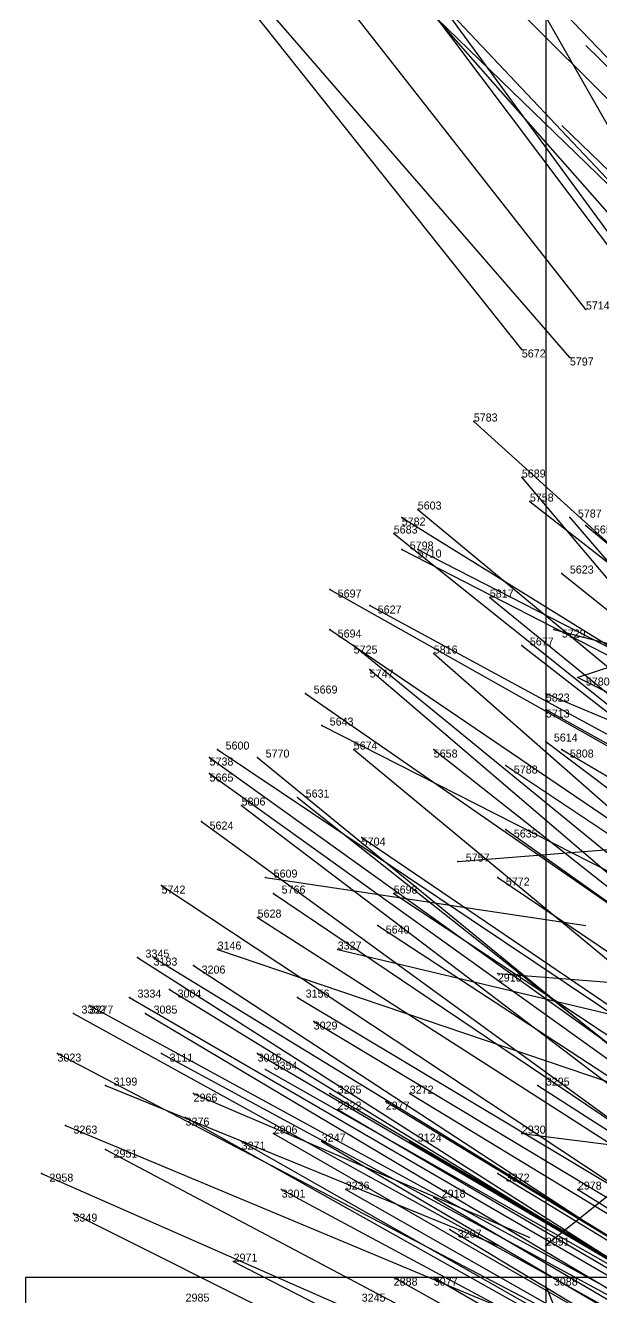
# Model space of a CAD drawing. Extents: x -0.5 to 0.59, y -0.5 to 0.59.
# Drawn here: x -0.437 to -0.365, y 0.2115 to 0.3705 of the extents above; entities that cross this region are included whole.
import ezdxf

# ---------------------------------------------------------------- set-up
doc = ezdxf.new("R2010")
doc.units = 0
for name, color, linetype in [('Clients', 3, 'CONTINUOUS'), ('Facilities', 3, 'CONTINUOUS'), ('Facilities_lines', 3, 'CONTINUOUS'), ('Min_max_boxes', 1, 'CONTINUOUS'), ('Normals', 1, 'CONTINUOUS'), ('Source_points', 5, 'CONTINUOUS'), ('Text', 3, 'CONTINUOUS')]:
    doc.layers.add(name, color=color, linetype=linetype)

msp = doc.modelspace()

# ---------------------------------------------------------------- linework, layer by layer
at = {"layer": 'Clients', "color": 5}
for p in [(-0.368, 0.289, -1.25), (-0.372, 0.218, -1.25), (-0.372, 0.213, -1.25)]:
    msp.add_point(p, dxfattribs=at)
at = {"layer": 'Facilities', "color": 3}
for p in [(-0.367, 0.335, -1.243), (-0.375, 0.33, -1.249), (-0.369, 0.329, -1.236), (-0.381, 0.321, -1.247), (-0.375, 0.314, -1.25), (-0.374, 0.311, -1.217), (-0.39, 0.309, -1.25), (-0.388, 0.31, -1.242), (-0.369, 0.309, -1.25), (-0.391, 0.307, -1.243), (-0.367, 0.308, -1.197), (-0.39, 0.305, -1.25), (-0.388, 0.305, -1.25), (-0.37, 0.302, -1.194), (-0.399, 0.3, -1.247), (-0.379, 0.299, -1.208), (-0.394, 0.298, -1.25), (-0.399, 0.295, -1.24), (-0.371, 0.295, -1.25), (-0.396, 0.293, -1.232), (-0.375, 0.293, -1.19), (-0.386, 0.292, -1.21), (-0.394, 0.29, -1.223), (-0.402, 0.287, -1.25), (-0.372, 0.287, -1.25), (-0.372, 0.285, -1.25), (-0.4, 0.283, -1.25), (-0.413, 0.28, -1.247), (-0.396, 0.28, -1.213), (-0.386, 0.28, -1.192), (-0.372, 0.281, -1.165), (-0.37, 0.28, -1.25), (-0.414, 0.279, -1.248), (-0.408, 0.279, -1.236), (-0.414, 0.277, -1.246), (-0.377, 0.278, -1.25), (-0.403, 0.274, -1.218), (-0.41, 0.273, -1.233), (-0.415, 0.271, -1.238), (-0.395, 0.269, -1.195), (-0.377, 0.27, -1.159), (-0.383, 0.266, -1.25), (-0.407, 0.264, -1.25), (-0.378, 0.264, -1.152), (-0.42, 0.263, -1.239), (-0.406, 0.262, -1.208), (-0.391, 0.262, -1.178), (-0.408, 0.259, -1.209), (-0.393, 0.258, -1.174), (-0.413, 0.255, -1.25), (-0.398, 0.255, -1.25), (-0.423, 0.254, -1.25), (-0.421, 0.254, -1.229), (-0.416, 0.253, -1.216), (-0.378, 0.252, -1.25), (-0.419, 0.25, -1.219), (-0.424, 0.249, -1.229), (-0.403, 0.249, -1.183), (-0.431, 0.247, -1.242), (-0.429, 0.248, -1.239), (-0.422, 0.247, -1.222), (-0.401, 0.246, -1.176), (-0.433, 0.242, -1.241), (-0.42, 0.242, -1.211), (-0.408, 0.242, -1.187), (-0.407, 0.24, -1.181), (-0.427, 0.238, -1.25), (-0.416, 0.237, -1.25), (-0.399, 0.237, -1.16), (-0.389, 0.237, -1.139), (-0.373, 0.238, -1.107), (-0.392, 0.236, -1.144), (-0.417, 0.234, -1.196), (-0.398, 0.235, -1.157), (-0.432, 0.233, -1.227), (-0.41, 0.231, -1.176), (-0.406, 0.232, -1.17), (-0.4, 0.231, -1.155), (-0.389, 0.231, -1.131), (-0.375, 0.232, -1.25), (-0.427, 0.23, -1.212), (-0.435, 0.227, -1.226), (-0.378, 0.227, -1.101), (-0.405, 0.225, -1.158), (-0.397, 0.225, -1.141), (-0.368, 0.225, -1.079), (-0.386, 0.224, -1.115), (-0.431, 0.222, -1.212), (-0.384, 0.22, -1.105), (-0.411, 0.216, -1.162), (-0.391, 0.214, -1.114), (-0.386, 0.214, -1.104)]:
    msp.add_point(p, dxfattribs=at)
at = {"layer": 'Facilities_lines', "color": 3}
for p, q in [((-0.225, 0.336, -1.25), (-0.372, 0.218, -1.25)), ((-0.225, 0.336, -1.25), (-0.368, 0.289, -1.25)), ((-0.302, 0.04, -1.25), (-0.372, 0.213, -1.25))]:
    msp.add_line(p, q, dxfattribs=at)
at = {"layer": 'Min_max_boxes', "color": 1}
for p, q in [((-0.372, 0.431, -1.25), (-0.372, 0.149, -1.25)), ((-0.372, 0.431, -1.25), (-0.372, 0.149, -1.25)), ((-0.185, 0.214, -1.25), (-0.437, 0.214, -1.25)), ((-0.437, 0.214, -1.25), (-0.437, -0.106, -1.25)), ((-0.185, 0.214, -1.25), (-0.437, 0.214, -1.25)), ((-0.437, 0.214, -1.25), (-0.437, -0.106, -1.25)), ((-0.437, 0.214, -1.25), (-0.437, 0.214, -1.25))]:
    msp.add_line(p, q, dxfattribs=at)
at = {"layer": 'Normals', "color": 1}
for p, q in [((-0.363, 0.343, -1.249), (-0.415, 0.414, -1.297)), ((-0.354, 0.34, -1.25), (-0.395, 0.412, -1.307)), ((-0.367, 0.335, -1.243), (-0.425, 0.409, -1.279)), ((-0.339, 0.34, -1.199), (-0.406, 0.41, -1.177)), ((-0.351, 0.332, -1.207), (-0.416, 0.406, -1.192)), ((-0.369, 0.329, -1.236), (-0.434, 0.404, -1.251)), ((-0.348, 0.334, -1.206), (-0.415, 0.405, -1.187)), ((-0.359, 0.336, -1.25), (-0.407, 0.4, -1.309)), ((-0.336, 0.333, -1.183), (-0.403, 0.4, -1.151)), ((-0.375, 0.33, -1.249), (-0.429, 0.398, -1.298)), ((-0.343, 0.33, -1.189), (-0.412, 0.397, -1.164)), ((-0.301, 0.303, -1.067), (-0.367, 0.368, -1.029)), ((-0.303, 0.293, -1.054), (-0.37, 0.358, -1.016)), ((-0.381, 0.321, -1.247), (-0.308, 0.255, -1.229)), ((-0.375, 0.314, -1.25), (-0.343, 0.276, -1.163)), ((-0.374, 0.311, -1.217), (-0.296, 0.25, -1.23)), ((-0.39, 0.309, -1.25), (-0.34, 0.278, -1.169)), ((-0.388, 0.31, -1.242), (-0.312, 0.247, -1.229)), ((-0.369, 0.309, -1.25), (-0.351, 0.288, -1.154)), ((-0.391, 0.307, -1.243), (-0.316, 0.247, -1.216)), ((-0.367, 0.308, -1.197), (-0.292, 0.246, -1.22)), ((-0.39, 0.305, -1.25), (-0.353, 0.286, -1.159)), ((-0.388, 0.305, -1.25), (-0.351, 0.286, -1.159)), ((-0.37, 0.302, -1.194), (-0.294, 0.241, -1.216)), ((-0.399, 0.3, -1.247), (-0.344, 0.269, -1.168)), ((-0.379, 0.299, -1.208), (-0.303, 0.237, -1.225)), ((-0.394, 0.298, -1.25), (-0.359, 0.279, -1.158)), ((-0.399, 0.295, -1.24), (-0.318, 0.24, -1.219)), ((-0.371, 0.295, -1.25), (-0.348, 0.289, -1.153)), ((-0.396, 0.293, -1.232), (-0.319, 0.23, -1.24)), ((-0.375, 0.293, -1.19), (-0.298, 0.233, -1.212)), ((-0.386, 0.292, -1.21), (-0.312, 0.227, -1.229)), ((-0.394, 0.29, -1.223), (-0.318, 0.225, -1.23)), ((-0.368, 0.289, -1.25), (-0.352, 0.281, -1.152)), ((-0.402, 0.287, -1.25), (-0.327, 0.235, -1.211)), ((-0.372, 0.287, -1.25), (-0.353, 0.279, -1.152)), ((-0.372, 0.285, -1.25), (-0.354, 0.275, -1.152)), ((-0.4, 0.283, -1.25), (-0.343, 0.254, -1.173)), ((-0.413, 0.28, -1.247), (-0.337, 0.229, -1.206)), ((-0.396, 0.28, -1.213), (-0.32, 0.217, -1.231)), ((-0.386, 0.28, -1.192), (-0.31, 0.22, -1.218)), ((-0.372, 0.281, -1.165), (-0.298, 0.225, -1.202)), ((-0.37, 0.28, -1.25), (-0.353, 0.27, -1.152)), ((-0.414, 0.279, -1.248), (-0.336, 0.223, -1.22)), ((-0.408, 0.279, -1.236), (-0.331, 0.216, -1.23)), ((-0.414, 0.277, -1.246), (-0.336, 0.221, -1.218)), ((-0.377, 0.278, -1.25), (-0.359, 0.266, -1.152)), ((-0.403, 0.274, -1.218), (-0.326, 0.213, -1.237)), ((-0.41, 0.273, -1.233), (-0.331, 0.213, -1.238)), ((-0.415, 0.271, -1.238), (-0.334, 0.212, -1.237)), ((-0.395, 0.269, -1.195), (-0.317, 0.216, -1.227)), ((-0.377, 0.27, -1.159), (-0.301, 0.216, -1.196)), ((-0.383, 0.266, -1.25), (-0.358, 0.268, -1.153)), ((-0.407, 0.264, -1.25), (-0.367, 0.258, -1.159)), ((-0.378, 0.264, -1.152), (-0.301, 0.212, -1.189)), ((-0.42, 0.263, -1.239), (-0.337, 0.208, -1.237)), ((-0.406, 0.262, -1.208), (-0.326, 0.208, -1.233)), ((-0.391, 0.262, -1.178), (-0.314, 0.211, -1.215)), ((-0.408, 0.259, -1.209), (-0.327, 0.207, -1.236)), ((-0.393, 0.258, -1.174), (-0.315, 0.207, -1.212)), ((-0.413, 0.255, -1.25), (-0.354, 0.235, -1.172)), ((-0.398, 0.255, -1.25), (-0.36, 0.246, -1.158)), ((-0.423, 0.254, -1.25), (-0.343, 0.203, -1.218)), ((-0.421, 0.254, -1.229), (-0.336, 0.202, -1.239)), ((-0.416, 0.253, -1.216), (-0.335, 0.2, -1.241)), ((-0.378, 0.252, -1.25), (-0.352, 0.25, -1.154)), ((-0.419, 0.25, -1.219), (-0.336, 0.199, -1.242)), ((-0.424, 0.249, -1.229), (-0.338, 0.199, -1.242)), ((-0.403, 0.249, -1.183), (-0.323, 0.201, -1.221)), ((-0.431, 0.247, -1.242), (-0.344, 0.199, -1.233)), ((-0.429, 0.248, -1.239), (-0.341, 0.2, -1.24)), ((-0.422, 0.247, -1.222), (-0.338, 0.197, -1.242)), ((-0.401, 0.246, -1.176), (-0.321, 0.198, -1.214)), ((-0.433, 0.242, -1.241), (-0.347, 0.197, -1.22)), ((-0.42, 0.242, -1.211), (-0.335, 0.196, -1.239)), ((-0.408, 0.242, -1.187), (-0.328, 0.195, -1.224)), ((-0.407, 0.24, -1.181), (-0.326, 0.194, -1.218)), ((-0.427, 0.238, -1.25), (-0.378, 0.218, -1.165)), ((-0.416, 0.237, -1.25), (-0.374, 0.219, -1.161)), ((-0.399, 0.237, -1.16), (-0.319, 0.19, -1.197)), ((-0.389, 0.237, -1.139), (-0.31, 0.189, -1.177)), ((-0.373, 0.238, -1.107), (-0.295, 0.188, -1.144)), ((-0.392, 0.236, -1.144), (-0.313, 0.188, -1.181)), ((-0.417, 0.234, -1.196), (-0.335, 0.188, -1.23)), ((-0.398, 0.235, -1.157), (-0.318, 0.188, -1.194)), ((-0.432, 0.233, -1.227), (-0.341, 0.195, -1.244)), ((-0.41, 0.231, -1.176), (-0.329, 0.185, -1.214)), ((-0.406, 0.232, -1.17), (-0.326, 0.186, -1.207)), ((-0.4, 0.231, -1.155), (-0.32, 0.184, -1.192)), ((-0.389, 0.231, -1.131), (-0.309, 0.184, -1.168)), ((-0.375, 0.232, -1.25), (-0.359, 0.23, -1.151)), ((-0.427, 0.23, -1.212), (-0.342, 0.185, -1.239)), ((-0.435, 0.227, -1.226), (-0.344, 0.187, -1.238)), ((-0.378, 0.227, -1.101), (-0.299, 0.179, -1.139)), ((-0.405, 0.225, -1.158), (-0.323, 0.181, -1.195)), ((-0.397, 0.225, -1.141), (-0.316, 0.179, -1.179)), ((-0.368, 0.225, -1.079), (-0.289, 0.176, -1.117)), ((-0.386, 0.224, -1.115), (-0.306, 0.177, -1.152)), ((-0.431, 0.222, -1.212), (-0.345, 0.179, -1.239)), ((-0.384, 0.22, -1.105), (-0.304, 0.172, -1.143)), ((-0.372, 0.218, -1.25), (-0.372, 0.218, -1.15)), ((-0.411, 0.216, -1.162), (-0.329, 0.174, -1.199)), ((-0.391, 0.214, -1.114), (-0.31, 0.169, -1.151)), ((-0.386, 0.214, -1.104), (-0.306, 0.168, -1.141)), ((-0.372, 0.213, -1.25), (-0.372, 0.213, -1.15))]:
    msp.add_line(p, q, dxfattribs=at)
at = {"layer": 'Source_points', "color": 5}
for p in [(-0.367, 0.335, -1.243), (-0.375, 0.33, -1.249), (-0.369, 0.329, -1.236), (-0.381, 0.321, -1.247), (-0.375, 0.314, -1.25), (-0.374, 0.311, -1.217), (-0.39, 0.309, -1.25), (-0.388, 0.31, -1.242), (-0.369, 0.309, -1.25), (-0.391, 0.307, -1.243), (-0.367, 0.308, -1.197), (-0.39, 0.305, -1.25), (-0.388, 0.305, -1.25), (-0.37, 0.302, -1.194), (-0.399, 0.3, -1.247), (-0.379, 0.299, -1.208), (-0.394, 0.298, -1.25), (-0.399, 0.295, -1.24), (-0.371, 0.295, -1.25), (-0.396, 0.293, -1.232), (-0.375, 0.293, -1.19), (-0.386, 0.292, -1.21), (-0.394, 0.29, -1.223), (-0.368, 0.289, -1.25), (-0.402, 0.287, -1.25), (-0.372, 0.287, -1.25), (-0.372, 0.285, -1.25), (-0.4, 0.283, -1.25), (-0.413, 0.28, -1.247), (-0.396, 0.28, -1.213), (-0.386, 0.28, -1.192), (-0.372, 0.281, -1.165), (-0.37, 0.28, -1.25), (-0.414, 0.279, -1.248), (-0.408, 0.279, -1.236), (-0.414, 0.277, -1.246), (-0.377, 0.278, -1.25), (-0.403, 0.274, -1.218), (-0.41, 0.273, -1.233), (-0.415, 0.271, -1.238), (-0.395, 0.269, -1.195), (-0.377, 0.27, -1.159), (-0.383, 0.266, -1.25), (-0.407, 0.264, -1.25), (-0.378, 0.264, -1.152), (-0.42, 0.263, -1.239), (-0.406, 0.262, -1.208), (-0.391, 0.262, -1.178), (-0.408, 0.259, -1.209), (-0.393, 0.258, -1.174), (-0.413, 0.255, -1.25), (-0.398, 0.255, -1.25), (-0.423, 0.254, -1.25), (-0.421, 0.254, -1.229), (-0.416, 0.253, -1.216), (-0.378, 0.252, -1.25), (-0.419, 0.25, -1.219), (-0.424, 0.249, -1.229), (-0.403, 0.249, -1.183), (-0.431, 0.247, -1.242), (-0.429, 0.248, -1.239), (-0.422, 0.247, -1.222), (-0.401, 0.246, -1.176), (-0.433, 0.242, -1.241), (-0.42, 0.242, -1.211), (-0.408, 0.242, -1.187), (-0.407, 0.24, -1.181), (-0.427, 0.238, -1.25), (-0.416, 0.237, -1.25), (-0.399, 0.237, -1.16), (-0.389, 0.237, -1.139), (-0.373, 0.238, -1.107), (-0.392, 0.236, -1.144), (-0.417, 0.234, -1.196), (-0.398, 0.235, -1.157), (-0.432, 0.233, -1.227), (-0.41, 0.231, -1.176), (-0.406, 0.232, -1.17), (-0.4, 0.231, -1.155), (-0.389, 0.231, -1.131), (-0.375, 0.232, -1.25), (-0.427, 0.23, -1.212), (-0.435, 0.227, -1.226), (-0.378, 0.227, -1.101), (-0.405, 0.225, -1.158), (-0.397, 0.225, -1.141), (-0.368, 0.225, -1.079), (-0.386, 0.224, -1.115), (-0.431, 0.222, -1.212), (-0.384, 0.22, -1.105), (-0.372, 0.218, -1.25), (-0.411, 0.216, -1.162), (-0.391, 0.214, -1.114), (-0.386, 0.214, -1.104), (-0.372, 0.213, -1.25)]:
    msp.add_point(p, dxfattribs=at)

# ---------------------------------------------------------------- texts
at = {"layer": 'Text', "color": 3}
for s, p in [('5714', (-0.367, 0.335, -1.243)), ('5672', (-0.375, 0.329, -1.249)), ('5797', (-0.369, 0.328, -1.236)), ('5783', (-0.381, 0.321, -1.247)), ('5689', (-0.375, 0.314, -1.25)), ('5758', (-0.374, 0.311, -1.217)), ('5603', (-0.388, 0.31, -1.242)), ('5782', (-0.39, 0.308, -1.25)), ('5787', (-0.368, 0.309, -1.25)), ('5683', (-0.391, 0.307, -1.243)), ('5655', (-0.366, 0.307, -1.197)), ('5798', (-0.389, 0.305, -1.25)), ('5710', (-0.388, 0.304, -1.25)), ('5623', (-0.369, 0.302, -1.194)), ('5697', (-0.398, 0.299, -1.247)), ('5817', (-0.379, 0.299, -1.208)), ('5627', (-0.393, 0.297, -1.25)), ('5694', (-0.398, 0.294, -1.24)), ('5729', (-0.37, 0.294, -1.25)), ('5725', (-0.396, 0.292, -1.232)), ('5816', (-0.386, 0.292, -1.21)), ('5677', (-0.374, 0.293, -1.19)), ('5747', (-0.394, 0.289, -1.223)), ('5669', (-0.401, 0.287, -1.25)), ('5780', (-0.367, 0.288, -1.25)), ('5823', (-0.372, 0.286, -1.25)), ('5713', (-0.372, 0.284, -1.25)), ('5643', (-0.399, 0.283, -1.25)), ('5614', (-0.371, 0.281, -1.165)), ('5600', (-0.412, 0.28, -1.247)), ('5770', (-0.407, 0.279, -1.236)), ('5674', (-0.396, 0.28, -1.213)), ('5658', (-0.386, 0.279, -1.192)), ('5808', (-0.369, 0.279, -1.25)), ('5738', (-0.414, 0.278, -1.248)), ('5665', (-0.414, 0.276, -1.246)), ('5788', (-0.376, 0.277, -1.25)), ('5806', (-0.41, 0.273, -1.233)), ('5631', (-0.402, 0.274, -1.218)), ('5624', (-0.414, 0.27, -1.238)), ('5704', (-0.395, 0.268, -1.195)), ('5635', (-0.376, 0.269, -1.159)), ('5757', (-0.382, 0.266, -1.25)), ('5609', (-0.406, 0.264, -1.25)), ('5772', (-0.377, 0.263, -1.152)), ('5742', (-0.42, 0.262, -1.239)), ('5766', (-0.405, 0.262, -1.208)), ('5698', (-0.391, 0.262, -1.178)), ('5628', (-0.408, 0.259, -1.209)), ('5640', (-0.392, 0.257, -1.174)), ('3146', (-0.413, 0.255, -1.25)), ('3327', (-0.398, 0.255, -1.25)), ('3345', (-0.422, 0.254, -1.25)), ('3183', (-0.421, 0.253, -1.229)), ('3206', (-0.415, 0.252, -1.216)), ('2910', (-0.378, 0.251, -1.25)), ('3334', (-0.423, 0.249, -1.229)), ('3004', (-0.418, 0.249, -1.219)), ('3156', (-0.402, 0.249, -1.183)), ('3382', (-0.43, 0.247, -1.242)), ('3277', (-0.429, 0.247, -1.239)), ('3085', (-0.421, 0.247, -1.222)), ('3029', (-0.401, 0.245, -1.176)), ('3023', (-0.433, 0.241, -1.241)), ('3111', (-0.419, 0.241, -1.211)), ('3046', (-0.408, 0.241, -1.187)), ('3354', (-0.406, 0.24, -1.181)), ('3199', (-0.426, 0.238, -1.25)), ('3295', (-0.372, 0.238, -1.107)), ('2966', (-0.416, 0.236, -1.25)), ('3265', (-0.398, 0.237, -1.16)), ('3272', (-0.389, 0.237, -1.139)), ('2922', (-0.398, 0.235, -1.157)), ('2977', (-0.392, 0.235, -1.144)), ('3276', (-0.417, 0.233, -1.196)), ('3263', (-0.431, 0.232, -1.227)), ('2906', (-0.406, 0.232, -1.17)), ('2930', (-0.375, 0.232, -1.25)), ('3271', (-0.41, 0.23, -1.176)), ('3247', (-0.4, 0.231, -1.155)), ('3124', (-0.388, 0.231, -1.131)), ('2951', (-0.426, 0.229, -1.212)), ('2958', (-0.434, 0.226, -1.226)), ('3236', (-0.397, 0.225, -1.141)), ('3372', (-0.377, 0.226, -1.101)), ('2978', (-0.368, 0.225, -1.079)), ('3301', (-0.405, 0.224, -1.158)), ('2918', (-0.385, 0.224, -1.115)), ('3349', (-0.431, 0.221, -1.212)), ('3207', (-0.383, 0.219, -1.105)), ('2991', (-0.372, 0.218, -1.25)), ('2971', (-0.411, 0.216, -1.162)), ('2888', (-0.391, 0.213, -1.114)), ('3077', (-0.386, 0.213, -1.104)), ('3088', (-0.371, 0.213, -1.25)), ('2985', (-0.417, 0.211, -1.25)), ('3245', (-0.395, 0.211, -1.12))]:
    msp.add_text(s, height=0.001, dxfattribs=at).set_placement(p)

doc.saveas('drawing.dxf')
